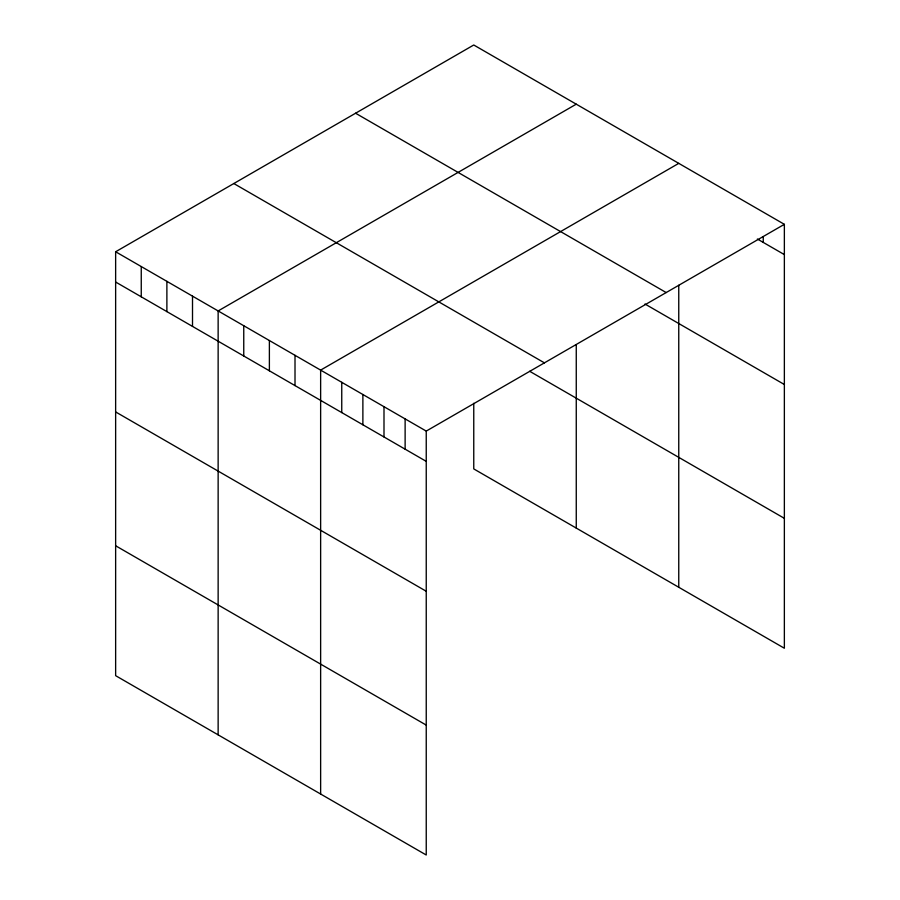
<?xml version="1.0" encoding="UTF-8"?>
<svg xmlns="http://www.w3.org/2000/svg" width="900" height="900" viewBox="0 0 900 900"><rect width="100%" height="100%" fill="white"/><g stroke="black" fill="none" stroke-linecap="round" stroke-linejoin="round"><path stroke-width="1.35" d="M115.639 251.764L426.24 431.089L426.24 855L115.639 675.675L115.639 251.764L473.76 45L784.361 224.325L784.361 648.236L473.76 468.911L473.76 403.279M576.259 104.175L218.138 310.939L218.138 734.85M678.758 163.361L320.636 370.114L320.636 794.025M426.24 431.089L784.361 224.325M757.373 239.018L784.361 254.599M355.579 113.231L666.18 292.556M644.985 304.02L784.361 384.502M233.82 183.532L544.421 362.858M529.673 371.284L784.361 518.332M115.639 282.026L426.24 461.363M115.639 411.93L426.24 591.255M115.639 545.771L426.24 725.096M763.245 236.903L763.245 242.404M678.758 285.244L678.758 587.261M576.259 344.655L576.259 528.086M405.124 418.894L405.124 449.168M383.996 406.699L383.996 436.973M362.88 394.504L362.88 424.777M341.752 382.309L341.752 412.582M295.009 355.32L295.009 385.594M269.381 340.526L269.381 370.8M243.754 325.733L243.754 356.006M192.51 296.145L192.51 326.419M166.882 281.351L166.882 311.625M141.255 266.558L141.255 296.82"/></g></svg>
